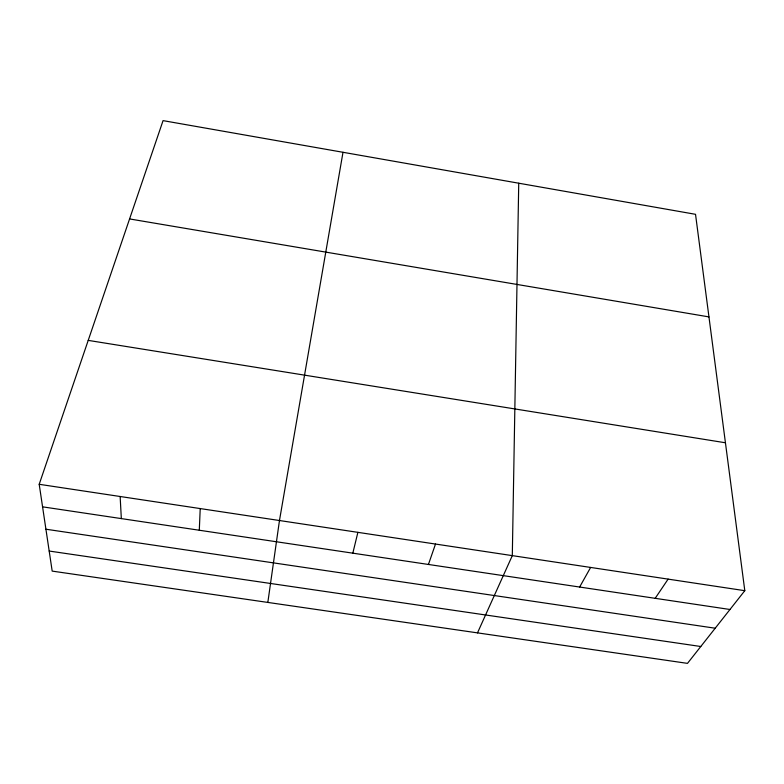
<?xml version="1.0" encoding="UTF-8"?>
<svg xmlns="http://www.w3.org/2000/svg" width="784" height="784" viewBox="0 0 784 784"><rect width="100%" height="100%" fill="white"/><g stroke="black" fill="none" stroke-linecap="round" stroke-linejoin="round"><path stroke-width="1.18" d="M518.734 183.211L512.305 555.631L477.495 632.874M199.293 530.239L200.224 508.571M267.834 602.426L279.467 520.517L343 152.292M352.829 553.171L357.886 532.346M39.2 484.296L163.062 120.628L695.526 214.316L744.8 590.685L687.49 663.372L52.185 571.105L39.2 484.296L744.8 590.685M428.436 564.46L435.502 544.047M579.631 587.04L590.626 567.44M655.179 598.319L668.115 579.121M49.186 551.044L700.788 646.506M45.923 529.22L715.204 628.219M42.571 506.836L729.973 609.491M88.22 340.383L725.435 442.774M129.585 218.932L708.961 316.903M120.138 496.497L121.334 518.596"/></g></svg>
